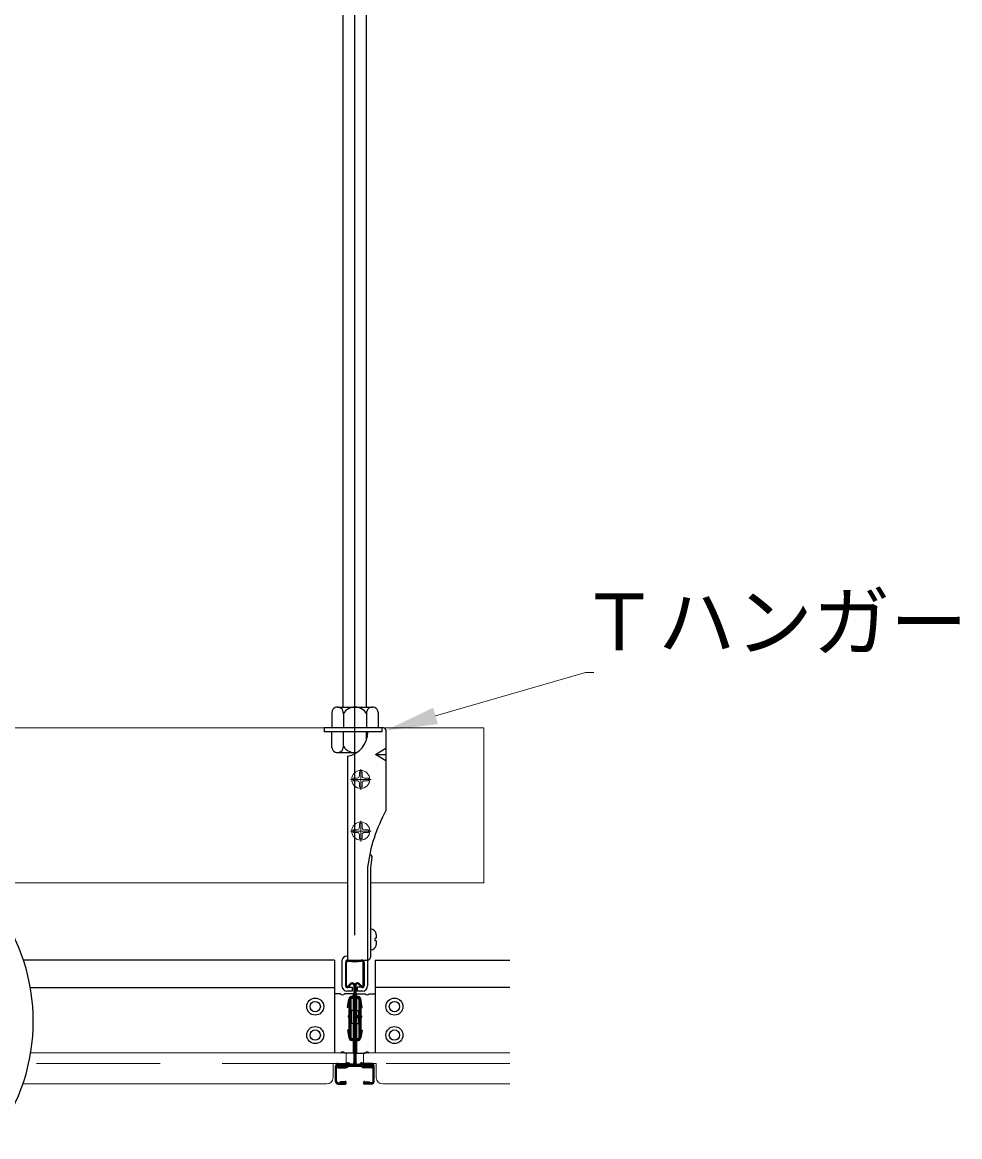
# Model space of a CAD drawing. Units: millimetres, scale not verified. Extents: x -446 to 404, y -405 to 200.
# Drawn here: x 107.86 to 126.03, y 68.24 to 89.82 of the extents above; entities that cross this region are included whole.
import ezdxf
from ezdxf.enums import TextEntityAlignment as Align

# ---------------------------------------------------------------- set-up
doc = ezdxf.new("R2010")
doc.units = ezdxf.units.MM
doc.header["$LTSCALE"] = 2
doc.linetypes.add('DASHED1', pattern=[1.8, 1.2, -0.6])
for name, color, linetype in [('1-0_断面', 134, 'Continuous'), ('2-3_○吊ﾎﾞﾙﾄﾅｯﾄ', 134, 'Continuous'), ('2-5_○赤', 4, 'Continuous'), ('2-9_○ｸﾛｽTﾊﾞｰ1200', 134, 'Continuous'), ('2-A_○ﾒｲﾝTﾊﾞｰ', 134, 'Continuous'), ('2-C_0', 134, 'Continuous')]:
    doc.layers.add(name, color=color, linetype=linetype)
for name, color, linetype, lineweight in [('2-0_○注記', 134, 'Continuous', 18), ('2-7_○ﾀｯﾋﾟﾝｸﾞﾋﾞｽ等', 142, 'Continuous', 18), ('2-B_○ﾀﾞｲﾛｰﾄﾝ', 134, 'Continuous', 18), ('2-D_○補強材', 134, 'Continuous', 18)]:
    doc.layers.add(name, color=color, linetype=linetype, lineweight=lineweight)
doc.styles.add('ＭＳ ゴシック', font='')
doc.styles.get('ＭＳ ゴシック').set_extended_font_data('MS Gothic')

msp = doc.modelspace()

# ---------------------------------------------------------------- linework, layer by layer
at = {"layer": '1-0_断面'}
for p, q in [((113.86, 76.458), (113.86, 76.159)), ((113.972, 76.559), (114.647, 76.559)), ((114.085, 76.434), (114.085, 76.159)), ((114.535, 76.434), (114.535, 76.159)), ((114.76, 76.458), (114.76, 76.159)), ((114.83, 76.079), (113.71, 76.079)), ((113.86, 75.78), (113.86, 76.079)), ((114.085, 75.804), (114.085, 76.079)), ((114.535, 75.926), (114.535, 76.079)), ((114.83, 76.159), (114.83, 76.079)), ((114.91, 76.109), (114.91, 74.554)), ((113.972, 75.679), (114.344, 75.679)), ((114.165, 75.609), (114.165, 71.659)), ((114.709, 75.642), (114.909, 75.642)), ((114.555, 73.459), (114.555, 71.159)), ((114.61, 73.456), (114.61, 71.714)), ((114.62, 72.259), (114.61, 72.259)), ((114.72, 72.159), (114.72, 72.084)), ((114.695, 72.069), (114.695, 72.049)), ((114.72, 72.084), (114.71, 72.084)), ((114.72, 72.034), (114.71, 72.034)), ((114.72, 72.034), (114.72, 71.959)), ((114.16, 71.659), (114.555, 71.659)), ((114.475, 71.659), (114.475, 71.164)), ((114.62, 71.859), (114.61, 71.859)), ((114.055, 71.639), (114.055, 71.159)), ((114.135, 71.634), (114.135, 71.164)), ((114.255, 71.059), (114.155, 71.059)), ((114.16, 71.139), (114.255, 71.139)), ((114.255, 71.139), (114.255, 71.059)), ((114.45, 71.139), (114.355, 71.139)), ((114.355, 71.139), (114.355, 71.059)), ((114.455, 71.059), (114.355, 71.059))]:
    msp.add_line(p, q, dxfattribs=at)
for points in [[(114.86, 76.159), (113.71, 76.159), (113.71, 76.079)], [(114.909, 75.517), (114.709, 75.642), (114.909, 75.767)]]:
    msp.add_lwpolyline(points, dxfattribs=at)
for centre, radius, start, end in [((113.972, 76.446), 0.113, 353.9744, 173.9748), ((114.31, 76.294), 0.265, 31.8908, 148.1092), ((114.647, 76.446), 0.113, 6.0252, 186.0256), ((114.084, 76.078), 0.475, 279.7502, 0.1607), ((114.86, 76.109), 0.05, 0, 90), ((113.972, 75.792), 0.113, 186.0252, 6.0256), ((114.31, 75.944), 0.265, 211.8908, 278.2059), ((117.579, 73.084), 3.048, 151.1513, 172.9232), ((114.586, 73.655), 0.055, 345.4248, 78.8), ((117.579, 73.084), 2.993, 169.2602, 172.8584), ((114.62, 72.159), 0.1, 0, 90), ((114.62, 71.959), 0.1, 270, 0), ((114.71, 72.069), 0.015, 90, 180), ((114.71, 72.049), 0.015, 180, 270), ((114.155, 71.639), 0.1, 90, 180), ((114.16, 71.634), 0.025, 90, 180), ((114.555, 71.714), 0.055, 270, 0), ((114.155, 71.159), 0.1, 180, 270), ((114.16, 71.164), 0.025, 180, 270), ((114.45, 71.164), 0.025, 270, 0), ((114.455, 71.159), 0.1, 270, 0)]:
    msp.add_arc(centre, radius, start, end, dxfattribs=at)
at = {"layer": '2-0_○注記', "color": 132}
msp.add_lwpolyline([(115.87, 76.388), (118.778, 77.233), (118.939, 77.233)], dxfattribs=at)
msp.add_solid([(115.824, 76.548), (115.917, 76.228), (114.91, 76.109)], dxfattribs=at)
at = {"layer": '2-3_○吊ﾎﾞﾙﾄﾅｯﾄ'}
for p, q in [((114.53, 76.559), (114.53, 99.199)), ((114.08, 76.559), (114.08, 98.933))]:
    msp.add_line(p, q, dxfattribs=at)
at = {"layer": '2-5_○赤'}
msp.add_line((114.305, 72.143), (114.305, 109.609), dxfattribs=at)
at = {"layer": '2-7_○ﾀｯﾋﾟﾝｸﾞﾋﾞｽ等'}
for p, q in [((114.422, 75.359), (114.422, 74.959)), ((114.222, 75.159), (114.622, 75.159)), ((114.274, 75.184), (114.347, 75.184)), ((114.274, 75.134), (114.347, 75.134)), ((114.397, 75.307), (114.397, 75.234)), ((114.447, 75.307), (114.447, 75.234)), ((114.497, 75.184), (114.57, 75.184)), ((114.497, 75.134), (114.57, 75.134)), ((114.397, 75.084), (114.397, 75.011)), ((114.447, 75.084), (114.447, 75.011)), ((114.397, 74.307), (114.397, 74.234)), ((114.422, 74.359), (114.422, 73.959)), ((114.447, 74.307), (114.447, 74.234)), ((114.222, 74.159), (114.622, 74.159)), ((114.274, 74.184), (114.347, 74.184)), ((114.274, 74.134), (114.347, 74.134)), ((114.397, 74.084), (114.397, 74.011)), ((114.447, 74.084), (114.447, 74.011)), ((114.497, 74.184), (114.57, 74.184)), ((114.497, 74.134), (114.57, 74.134))]:
    msp.add_line(p, q, dxfattribs=at)
for centre in [(114.422, 75.159), (114.422, 74.159)]:
    msp.add_circle(centre, 0.175, dxfattribs=at)
for centre, radius, start, end in [((114.422, 75.159), 0.15, 170.4059, 189.5941), ((114.347, 75.234), 0.05, 270, 0), ((114.347, 75.084), 0.05, 0, 90), ((114.422, 75.159), 0.15, 80.4059, 99.5941), ((114.497, 75.234), 0.05, 180, 270), ((114.497, 75.084), 0.05, 90, 180), ((114.422, 75.159), 0.15, 350.4059, 9.5941), ((114.422, 75.159), 0.15, 260.4059, 279.5941), ((114.422, 74.159), 0.15, 80.4059, 99.5941), ((114.422, 74.159), 0.15, 170.4059, 189.5941), ((114.347, 74.234), 0.05, 270, 0), ((114.347, 74.084), 0.05, 0, 90), ((114.497, 74.234), 0.05, 180, 270), ((114.497, 74.084), 0.05, 90, 180), ((114.422, 74.159), 0.15, 350.4059, 9.5941), ((114.422, 74.159), 0.15, 260.4059, 279.5941)]:
    msp.add_arc(centre, radius, start, end, dxfattribs=at)
at = {"layer": '2-9_○ｸﾛｽTﾊﾞｰ1200'}
for p, q in [((113.915, 71.659), (107.886, 71.659)), ((113.915, 71.659), (113.915, 69.864)), ((114.7, 71.659), (117.312, 71.659)), ((114.7, 71.659), (114.7, 69.864)), ((108.021, 71.129), (113.915, 71.129)), ((114.032, 71.009), (113.915, 71.009)), ((114.3, 71.009), (114.107, 71.009)), ((114.275, 71.009), (114.275, 69.859)), ((114.315, 71.009), (114.507, 71.009)), ((114.34, 71.009), (114.34, 69.859)), ((114.582, 71.009), (114.7, 71.009)), ((117.312, 71.129), (114.7, 71.129))]:
    msp.add_line(p, q, dxfattribs=at)
for points in [[(114.3, 71.009), (114.3, 69.859), (114.107, 69.859)], [(114.315, 71.009), (114.315, 69.859), (114.507, 69.859)]]:
    msp.add_lwpolyline(points, dxfattribs=at)
for centre, radius in [((113.54, 70.759), 0.165), ((113.54, 70.759), 0.1), ((115.075, 70.759), 0.165), ((115.075, 70.759), 0.1), ((113.54, 70.209), 0.165), ((115.075, 70.209), 0.165), ((113.54, 70.209), 0.1), ((115.075, 70.209), 0.1)]:
    msp.add_circle(centre, radius, dxfattribs=at)
for centre, start, end in [((114.07, 71.034), 213.855, 326.145), ((114.545, 71.034), 213.855, 326.145), ((114.07, 69.834), 33.855, 146.145), ((114.545, 69.834), 33.855, 146.145)]:
    msp.add_arc(centre, 0.0452, start, end, dxfattribs=at)
at = {"layer": '2-A_○ﾒｲﾝTﾊﾞｰ'}
for p, q in [((114.125, 71.609), (114.125, 71.164)), ((114.145, 71.164), (114.145, 71.609)), ((114.47, 71.164), (114.47, 71.609)), ((114.49, 71.609), (114.49, 71.179)), ((114.49, 71.609), (114.49, 71.164)), ((114.222, 71.205), (114.17, 71.154)), ((114.185, 71.139), (114.236, 71.191)), ((114.287, 71.17), (114.287, 69.674)), ((114.307, 69.674), (114.307, 71.17)), ((114.327, 71.17), (114.327, 69.674)), ((114.43, 71.139), (114.379, 71.191)), ((114.393, 71.205), (114.444, 71.154)), ((114.168, 70.74), (114.193, 70.906)), ((114.192, 70.897), (114.192, 70.162)), ((114.212, 70.897), (114.212, 70.162)), ((114.232, 70.897), (114.232, 70.162)), ((114.287, 70.969), (114.236, 70.954)), ((114.287, 70.948), (114.241, 70.935)), ((114.287, 70.928), (114.247, 70.916)), ((114.327, 70.969), (114.379, 70.954)), ((114.327, 70.948), (114.373, 70.935)), ((114.327, 70.928), (114.368, 70.916)), ((114.382, 70.897), (114.382, 70.579)), ((114.402, 70.897), (114.402, 70.579)), ((114.447, 70.74), (114.422, 70.906)), ((114.422, 70.897), (114.422, 70.579)), ((114.192, 70.736), (114.168, 70.74)), ((114.177, 70.579), (114.177, 70.559)), ((114.192, 70.579), (114.177, 70.579)), ((114.192, 70.768), (114.188, 70.737)), ((114.237, 70.684), (114.237, 70.434)), ((114.287, 70.684), (114.237, 70.684)), ((114.437, 70.579), (114.327, 70.579)), ((114.422, 70.768), (114.427, 70.737)), ((114.422, 70.736), (114.447, 70.74)), ((114.437, 70.579), (114.437, 70.559)), ((114.192, 70.559), (114.177, 70.559)), ((114.187, 70.559), (114.187, 70.539)), ((114.192, 70.539), (114.187, 70.539)), ((114.287, 70.434), (114.237, 70.434)), ((114.437, 70.559), (114.327, 70.559)), ((114.427, 70.539), (114.327, 70.539)), ((114.327, 70.434), (114.377, 70.434)), ((114.377, 70.539), (114.377, 70.434)), ((114.382, 70.539), (114.382, 70.162)), ((114.402, 70.539), (114.402, 70.162)), ((114.422, 70.539), (114.422, 70.162)), ((114.427, 70.559), (114.427, 70.539)), ((114.192, 70.307), (114.168, 70.303)), ((114.168, 70.303), (114.193, 70.152)), ((114.188, 70.306), (114.192, 70.278)), ((114.422, 70.307), (114.447, 70.303)), ((114.427, 70.306), (114.422, 70.278)), ((114.447, 70.303), (114.422, 70.152)), ((114.287, 70.089), (114.236, 70.104)), ((114.287, 70.11), (114.241, 70.123)), ((114.287, 70.131), (114.247, 70.143)), ((114.327, 70.131), (114.368, 70.143)), ((114.327, 70.11), (114.373, 70.123)), ((114.327, 70.089), (114.379, 70.104)), ((113.932, 69.309), (113.932, 69.609)), ((113.954, 69.307), (113.954, 69.609)), ((113.983, 69.659), (114.124, 69.657)), ((113.983, 69.638), (114.124, 69.635)), ((113.985, 69.575), (114.129, 69.572)), ((113.986, 69.616), (114.129, 69.614)), ((113.986, 69.616), (113.986, 69.596)), ((113.986, 69.596), (114.129, 69.594)), ((114.148, 69.648), (114.145, 69.626)), ((114.167, 69.646), (114.164, 69.624)), ((114.185, 69.651), (114.197, 69.637)), ((114.193, 69.624), (114.421, 69.624)), ((114.193, 69.603), (114.421, 69.603)), ((114.2, 69.663), (114.212, 69.65)), ((114.257, 69.644), (114.223, 69.644)), ((114.357, 69.644), (114.391, 69.644)), ((114.414, 69.663), (114.403, 69.65)), ((114.43, 69.651), (114.418, 69.637)), ((114.447, 69.646), (114.45, 69.624)), ((114.467, 69.648), (114.47, 69.626)), ((114.629, 69.616), (114.485, 69.614)), ((114.629, 69.596), (114.486, 69.594)), ((114.63, 69.575), (114.486, 69.572)), ((114.631, 69.659), (114.49, 69.657)), ((114.632, 69.638), (114.491, 69.635)), ((114.629, 69.616), (114.629, 69.596)), ((114.661, 69.307), (114.661, 69.609)), ((114.682, 69.309), (114.682, 69.609)), ((114.118, 69.309), (114.02, 69.302)), ((114.021, 69.281), (114.02, 69.302)), ((114.12, 69.288), (114.021, 69.281)), ((114.495, 69.288), (114.593, 69.281)), ((114.497, 69.309), (114.595, 69.302)), ((114.593, 69.281), (114.595, 69.302)), ((113.98, 69.281), (114.12, 69.281)), ((113.982, 69.259), (114.12, 69.259)), ((114.635, 69.281), (114.495, 69.281)), ((114.632, 69.259), (114.495, 69.259))]:
    msp.add_line(p, q, dxfattribs=at)
msp.add_lwpolyline([(114.327, 70.684), (114.377, 70.684), (114.377, 70.579)], dxfattribs=at)
for centre in [(114.124, 69.657), (114.49, 69.657)]:
    msp.add_circle(centre, 0.0021, dxfattribs=at)
for centre, radius, start, end in [((114.175, 71.609), 0.05, 81.3679, 180), ((114.307, 72.482), 0.833, 261.3679, 278.6321), ((114.44, 71.609), 0.05, 0, 98.6321), ((114.175, 71.609), 0.03, 81.3679, 180), ((114.307, 72.482), 0.853, 261.3679, 278.6321), ((114.44, 71.609), 0.03, 0, 98.6321), ((114.16, 71.164), 0.035, 180, 315), ((114.16, 71.164), 0.015, 180, 315), ((114.257, 71.17), 0.05, 0, 135), ((114.257, 71.17), 0.03, 0, 135), ((114.357, 71.17), 0.05, 45, 180), ((114.357, 71.17), 0.03, 45, 180), ((114.455, 71.164), 0.035, 225, 0), ((114.455, 71.164), 0.015, 225, 0), ((114.252, 70.897), 0.06, 106.0938, 180), ((114.252, 70.897), 0.04, 106.0938, 180), ((114.252, 70.897), 0.02, 106.0938, 180), ((114.362, 70.897), 0.02, 0, 73.9062), ((114.362, 70.897), 0.04, 0, 73.9062), ((114.362, 70.897), 0.06, 0, 73.9062), ((114.252, 70.162), 0.06, 180, 253.9062), ((114.252, 70.162), 0.04, 180, 253.9062), ((114.252, 70.162), 0.02, 180, 253.9062), ((114.362, 70.162), 0.02, 286.0938, 0), ((114.362, 70.162), 0.04, 286.0938, 0), ((114.362, 70.162), 0.06, 286.0938, 0), ((113.982, 69.609), 0.05, 88.9876, 180), ((113.982, 69.609), 0.0285, 88.9876, 180), ((113.986, 69.606), 0.0315, 88.9876, 268.9876), ((113.986, 69.606), 0.01, 88.9876, 268.9876), ((114.124, 69.635), 0.0215, 268.9876, 88.9876), ((114.13, 69.629), 0.035, 268.9876, 352), ((114.13, 69.629), 0.0565, 268.9876, 321.3522), ((114.13, 69.629), 0.015, 268.9876, 352), ((114.177, 69.644), 0.03, 40, 172), ((114.193, 69.578), 0.0465, 90, 141.3522), ((114.177, 69.644), 0.01, 40, 172), ((114.193, 69.578), 0.025, 90, 141.3522), ((114.223, 69.659), 0.035, 220, 270), ((114.223, 69.659), 0.015, 220, 270), ((114.257, 69.674), 0.05, 270, 0), ((114.257, 69.674), 0.03, 270, 0), ((114.357, 69.674), 0.05, 180, 270), ((114.357, 69.674), 0.03, 180, 270), ((114.391, 69.659), 0.015, 270, 320), ((114.391, 69.659), 0.035, 270, 320), ((114.437, 69.644), 0.03, 8, 140), ((114.421, 69.578), 0.0465, 38.6478, 90), ((114.421, 69.578), 0.025, 38.6478, 90), ((114.437, 69.644), 0.01, 8, 140), ((114.485, 69.629), 0.0565, 218.6478, 271.0124), ((114.485, 69.629), 0.035, 188, 271.0124), ((114.491, 69.635), 0.0215, 91.0124, 271.0124), ((114.485, 69.629), 0.015, 188, 271.0124), ((114.629, 69.606), 0.0315, 271.0124, 91.0124), ((114.629, 69.606), 0.01, 271.0124, 91.0124), ((114.632, 69.609), 0.05, 0, 91.0124), ((114.632, 69.609), 0.0285, 0, 91.0124), ((113.982, 69.309), 0.05, 180, 270), ((113.98, 69.307), 0.026, 180, 270), ((114.12, 69.284), 0.025, 270, 94.05), ((114.12, 69.284), 0.0035, 270, 94.05), ((114.495, 69.284), 0.025, 85.95, 270), ((114.495, 69.284), 0.0035, 85.95, 270), ((114.632, 69.309), 0.05, 270, 0), ((114.635, 69.307), 0.026, 270, 0)]:
    msp.add_arc(centre, radius, start, end, dxfattribs=at)
at = {"layer": '2-B_○ﾀﾞｲﾛｰﾄﾝ'}
for p, q in [((108.028, 69.861), (114.137, 69.861)), ((114.137, 69.861), (114.137, 69.656)), ((114.473, 69.861), (117.312, 69.861)), ((114.473, 69.861), (114.473, 69.656)), ((113.887, 69.656), (113.887, 69.386)), ((114.473, 69.656), (114.723, 69.656)), ((114.723, 69.656), (114.723, 69.386)), ((107.876, 69.261), (113.762, 69.261)), ((114.848, 69.261), (117.312, 69.261))]:
    msp.add_line(p, q, dxfattribs=at)
at = {"layer": '2-B_○ﾀﾞｲﾛｰﾄﾝ', "linetype": 'DASHED1'}
for p, q in [((114.137, 69.656), (107.988, 69.656)), ((117.312, 69.656), (114.705, 69.656))]:
    msp.add_line(p, q, dxfattribs=at)
at = {"layer": '2-B_○ﾀﾞｲﾛｰﾄﾝ'}
for centre, start, end in [((113.762, 69.386), 270, 0), ((114.848, 69.386), 180, 270)]:
    msp.add_arc(centre, 0.125, start, end, dxfattribs=at)
at = {"layer": '2-C_0'}
msp.add_arc((104.328, 70.475), 3.75, 323.4105, 36.5895, dxfattribs=at)
at = {"layer": '2-D_○補強材'}
for p, q in [((106.802, 76.159), (114.08, 76.159)), ((114.165, 73.159), (107.053, 73.159))]:
    msp.add_line(p, q, dxfattribs=at)
msp.add_lwpolyline([(114.53, 76.159), (116.805, 76.159), (116.805, 73.159), (114.61, 73.159)], dxfattribs=at)

# ---------------------------------------------------------------- texts
at = {"layer": '2-0_○注記', "style": 'ＭＳ ゴシック'}
msp.add_text('Ｔハンガー', height=1.1, dxfattribs=at).set_placement((118.678, 77.332), align=Align.BOTTOM_LEFT)

doc.saveas('drawing.dxf')
